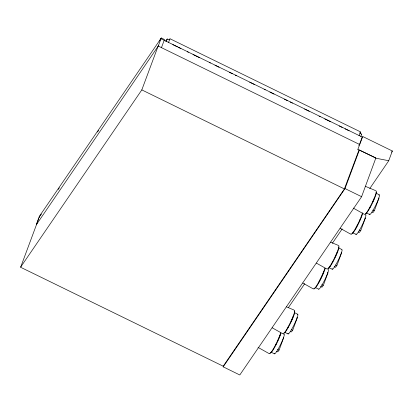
<?xml version="1.0" encoding="UTF-8"?>
<svg xmlns="http://www.w3.org/2000/svg" width="413" height="413" viewBox="0 0 413 413"><rect width="100%" height="100%" fill="white"/><g stroke="black" fill="none" stroke-linecap="round" stroke-linejoin="round"><path stroke-width="0.62" d="M358.959 150.089L344.303 189.128L223.206 366.207L20.862 267.381L20.681 267.061L141.819 89.895L158.107 46.189M158.179 46.215L158.349 45.884M223.128 366.93L345.01 188.576L359.382 150.043L375.887 157.911L361.54 196.831L239.793 374.978L223.128 366.79M357.813 149.48L362.738 136.512L392.345 150.988L388.679 160.858L369.78 188.514M36.458 224.564L158.179 46.153M161.421 47.738L164.482 39.529L161.297 37.97L39.411 216.257L36.354 224.465M283.654 337.772L283.69 337.597A2.039 2.013 -23.6 0 0 283.406 337.323M297.252 317.871L297.293 317.695A2.039 2.013 -23.6 0 0 297.004 317.421M327.855 273.091L327.891 272.916A2.039 2.013 -23.6 0 0 327.607 272.642M169.18 39.787L170.187 38.837L360.348 131.804L359.878 133.012M361.659 134.184L359.945 133.136M362.232 137.059L161.018 38.734M341.458 253.19L341.494 253.009A2.039 2.013 -23.6 0 0 341.21 252.735M365.257 218.358L365.298 218.183A2.039 2.013 -23.6 0 0 365.009 217.909M378.86 198.457L378.897 198.281A2.039 2.013 -23.6 0 0 378.613 198.008M392.345 150.988L391.601 152.139M39.116 217.114L41.455 214.068M39.158 217.506L39.364 217.088M283.69 337.597L279.224 349.826L277.851 351.804A2.039 2.013 -23.6 0 1 276.7 351.375M297.293 317.695L292.822 329.925L291.454 331.902A2.039 2.013 -23.6 0 1 290.303 331.474M362.253 136.956L359.584 144.261L358.799 145.49M327.891 272.916L323.425 285.14L322.057 287.123A2.039 2.013 -23.6 0 1 320.617 286.421M341.494 253.009L337.029 265.239L335.655 267.221A2.039 2.013 -23.6 0 1 334.22 266.519M365.298 218.183L360.828 230.413L359.46 232.395A2.039 2.013 -23.6 0 1 358.308 231.967M378.897 198.281L374.431 210.511L373.058 212.494A2.039 2.013 -23.6 0 1 371.906 212.065M38.703 218.714L20.655 267.185M158.287 45.946L161.297 37.97M166.279 41.372L167.219 39.003L169.025 39.798M168.576 42.296L169.934 38.801M360.848 136.486L361.685 134.07M159.464 40.918L160.998 38.677M58.254 189.448L59.348 187.853M97.489 132.041L98.578 130.446M165.644 41.186L167.219 39.003M288.372 307.633L304.727 283.7M332.346 243.288L342.16 228.926M388.716 160.714L376.088 158.251L357.932 149.367M365.211 186.237L375.546 190.594M330.679 242.178L338.144 245.322M286.477 306.859L293.942 310.008M358.928 135.609L359.274 135.521L360.534 131.979M359.46 144.421L158.391 46.137M344.365 188.917L141.819 89.895M361.587 196.681L345.01 188.576M374.219 210.795L372.784 210.093M360.616 230.697L359.181 229.995M336.817 265.528L335.728 265.007M323.214 285.429L321.779 284.727M292.61 330.209L291.521 329.688M279.012 350.11L277.572 349.408M172.81 44.625L177.435 46.886M178.592 47.449L180.904 48.579M187.259 51.687L188.416 52.255M193.041 54.511L199.396 57.624M209.226 62.425L210.382 62.988M215.003 65.249L219.05 67.226M229.452 72.316L232.343 73.726M235.234 75.14L236.391 75.703M249.684 82.202L254.31 84.464M264.134 89.27L265.291 89.833M269.916 92.094L273.958 94.071M284.366 99.156L287.252 100.571M290.143 101.985L292.456 103.116M304.593 109.047L309.218 111.309M319.043 116.11L320.199 116.678M324.825 118.939L330.601 121.763M339.274 126.001L342.165 127.416M345.051 128.83L349.099 130.807M376.253 193.299L379.129 194.704M366.259 212.86L369.707 214.543M352.661 232.762L356.109 234.445M338.278 247.748L341.727 249.431M328.856 267.588L332.305 269.276M315.258 287.489L318.707 289.177M294.65 312.713L297.525 314.117M284.655 332.269L288.104 333.957M271.052 352.175L274.5 353.858M353.249 208.08L364.127 214.171M340.193 228.286L350.523 234.073M316.389 263.117L326.719 268.904M302.786 283.019L313.121 288.806M272.188 327.798L282.518 333.585M258.042 347.395L268.915 353.487M283.633 334.416A10.96 1.306 -63.9 0 1 280.52 344.607A10.96 1.306 -63.9 0 1 274.413 353.26M280.076 334.948A10.96 1.306 -63.9 0 1 279.756 335.888M279.57 336.394A10.96 1.306 -63.9 0 1 278.909 338.066M278.723 338.51A10.96 1.306 -63.9 0 1 278.125 339.894M277.913 340.364A10.96 1.306 -63.9 0 1 277.242 341.809M276.297 343.74A10.96 1.306 -63.9 0 1 275.569 345.154M297.236 314.515A10.96 1.306 -63.9 0 1 294.123 324.706A10.96 1.306 -63.9 0 1 288.016 333.358M293.168 316.492A10.96 1.306 -63.9 0 1 292.512 318.165M292.327 318.609A10.96 1.306 -63.9 0 1 291.723 319.992M291.511 320.462A10.96 1.306 -63.9 0 1 291.072 321.428M288.687 326.156A10.96 1.306 -63.9 0 1 287.969 327.447M328.242 269.472A10.96 1.306 -63.9 0 1 324.726 279.926A10.96 1.306 -63.9 0 1 318.655 289.069M323.771 271.713A10.96 1.306 -63.9 0 1 323.111 273.385M322.93 273.829A10.96 1.306 -63.9 0 1 322.326 275.213M322.114 275.683A10.96 1.306 -63.9 0 1 320.741 278.579M320.498 279.059A10.96 1.306 -63.9 0 1 319.528 280.928M319.29 281.377A10.96 1.306 -63.9 0 1 318.573 282.668M341.845 249.571A10.96 1.306 -63.9 0 1 337.849 260.985A10.96 1.306 -63.9 0 1 332.217 268.677M337.375 251.811A10.96 1.306 -63.9 0 1 336.714 253.484M336.528 253.923A10.96 1.306 -63.9 0 1 335.929 255.311M335.717 255.781A10.96 1.306 -63.9 0 1 335.046 257.227M332.888 261.475A10.96 1.306 -63.9 0 1 332.171 262.766M330.431 265.585A10.96 1.306 -63.9 0 1 329.719 266.561M365.242 215.003A10.96 1.306 -63.9 0 1 362.129 225.199A10.96 1.306 -63.9 0 1 356.021 233.846M361.68 215.534A10.96 1.306 -63.9 0 1 361.174 216.985M360.518 218.653A10.96 1.306 -63.9 0 1 359.935 220.015M357.663 224.801A10.96 1.306 -63.9 0 1 356.935 226.2M355.975 227.935A10.96 1.306 -63.9 0 1 355.356 228.988M378.84 195.101A10.96 1.306 -63.9 0 1 375.727 205.292A10.96 1.306 -63.9 0 1 369.62 213.944M374.116 198.751A10.96 1.306 -63.9 0 1 373.538 200.114M373.331 200.579A10.96 1.306 -63.9 0 1 372.676 202.014M370.533 206.293A10.96 1.306 -63.9 0 1 369.811 207.615M280.701 332.893A13.035 1.554 -63.9 0 1 274.134 347.478A13.035 1.554 -63.9 0 1 269.348 353.239M294.268 310.426A13.035 1.554 -63.9 0 1 290.034 323.188A13.035 1.554 -63.9 0 1 282.946 333.337M324.902 268.207A13.035 1.554 -63.9 0 1 318.335 282.797A13.035 1.554 -63.9 0 1 313.55 288.558M338.469 245.74A13.035 1.554 -63.9 0 1 334.236 258.507A13.035 1.554 -63.9 0 1 327.153 268.656M362.304 213.48A13.035 1.554 -63.9 0 1 355.738 228.064A13.035 1.554 -63.9 0 1 350.952 233.825M375.876 191.012A13.035 1.554 -63.9 0 1 372.015 203.01A13.035 1.554 -63.9 0 1 364.612 214.264M280.933 333.152A11.858 1.409 -63.9 0 1 274.908 346.915A11.858 1.409 -63.9 0 1 270.391 352.248M294.407 311.676A11.858 1.409 -63.9 0 1 290.602 322.987A11.858 1.409 -63.9 0 1 284.036 332.878M325.134 268.471A11.858 1.409 -63.9 0 1 319.636 281.274A11.858 1.409 -63.9 0 1 314.639 288.098M338.614 246.995A11.858 1.409 -63.9 0 1 334.804 258.306A11.858 1.409 -63.9 0 1 328.237 268.197M362.702 212.824A11.858 1.409 -63.9 0 1 357.565 225.544A11.858 1.409 -63.9 0 1 352.041 233.366M376.016 192.267A11.858 1.409 -63.9 0 1 372.206 203.573A11.858 1.409 -63.9 0 1 365.644 213.464"/></g></svg>
